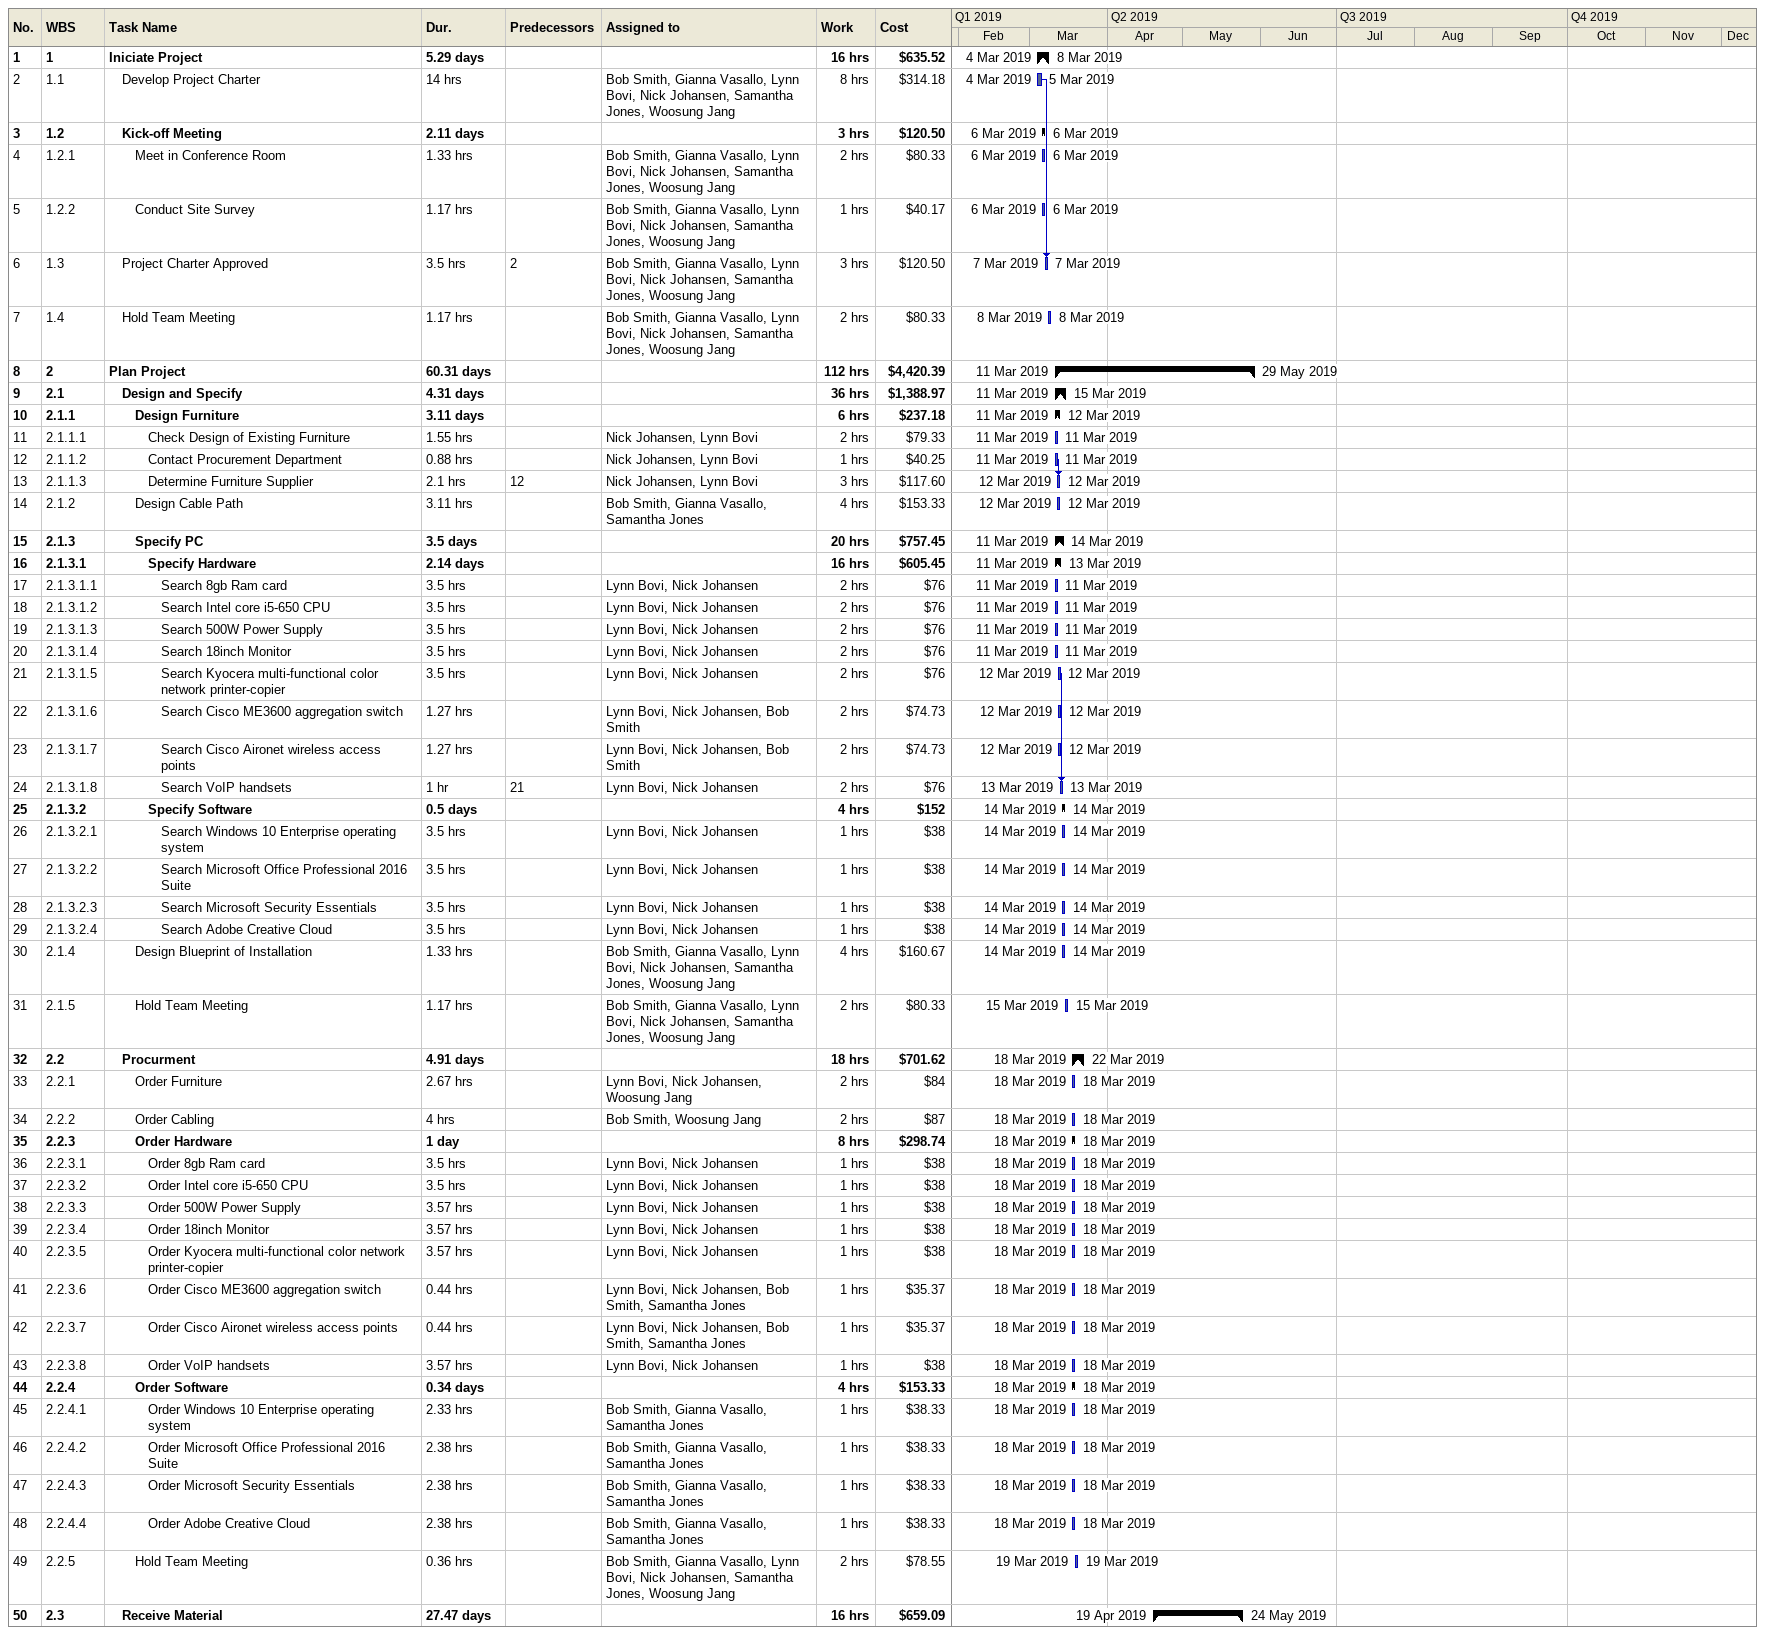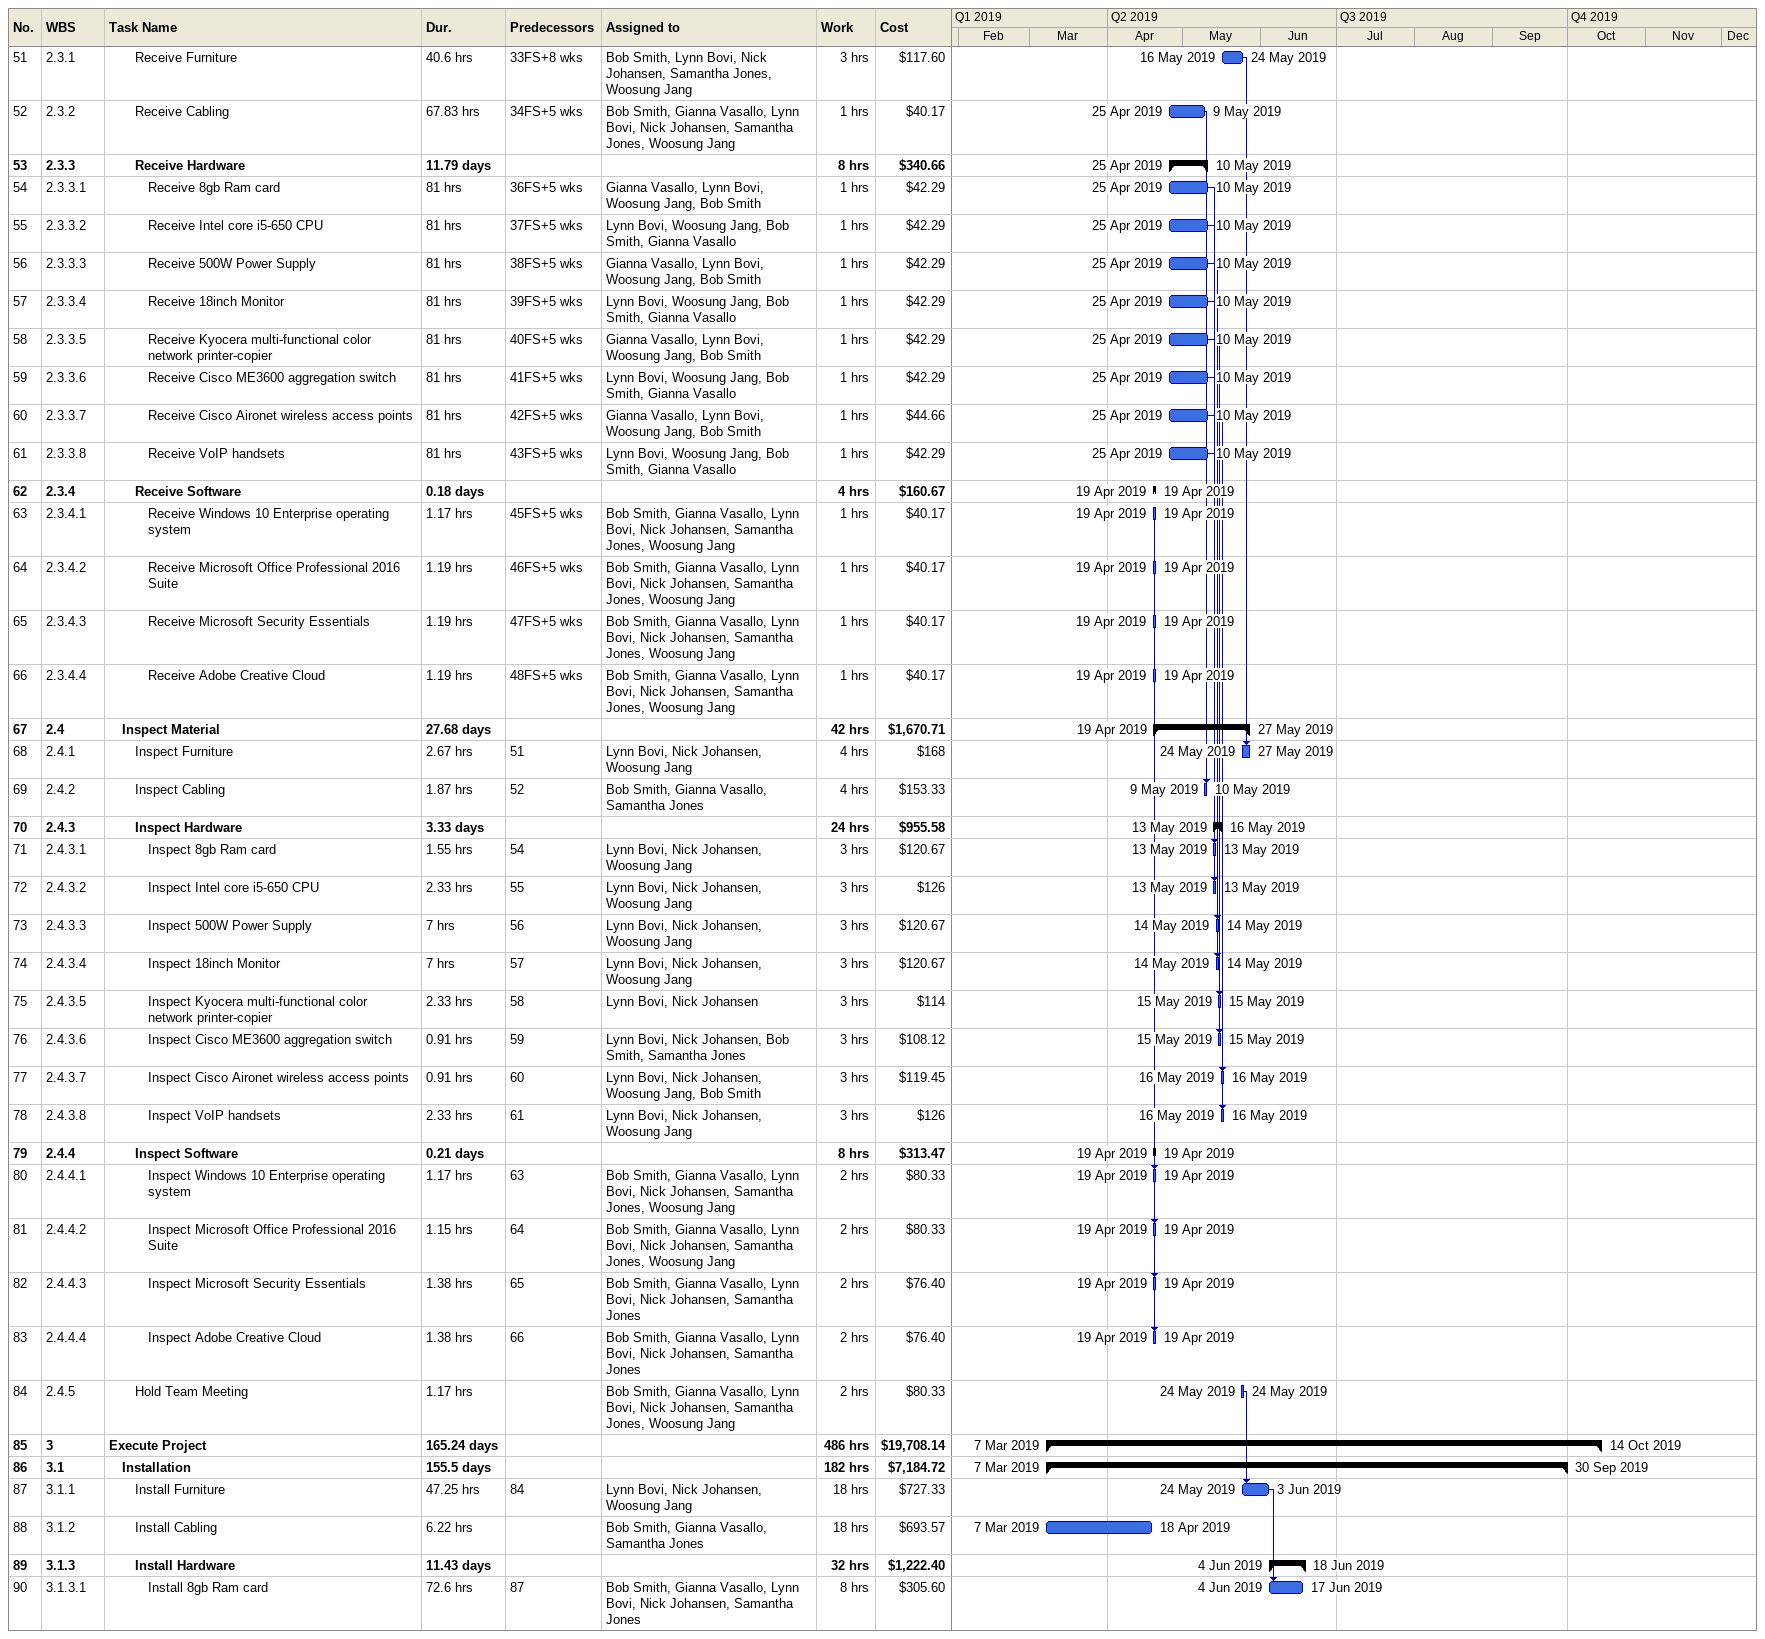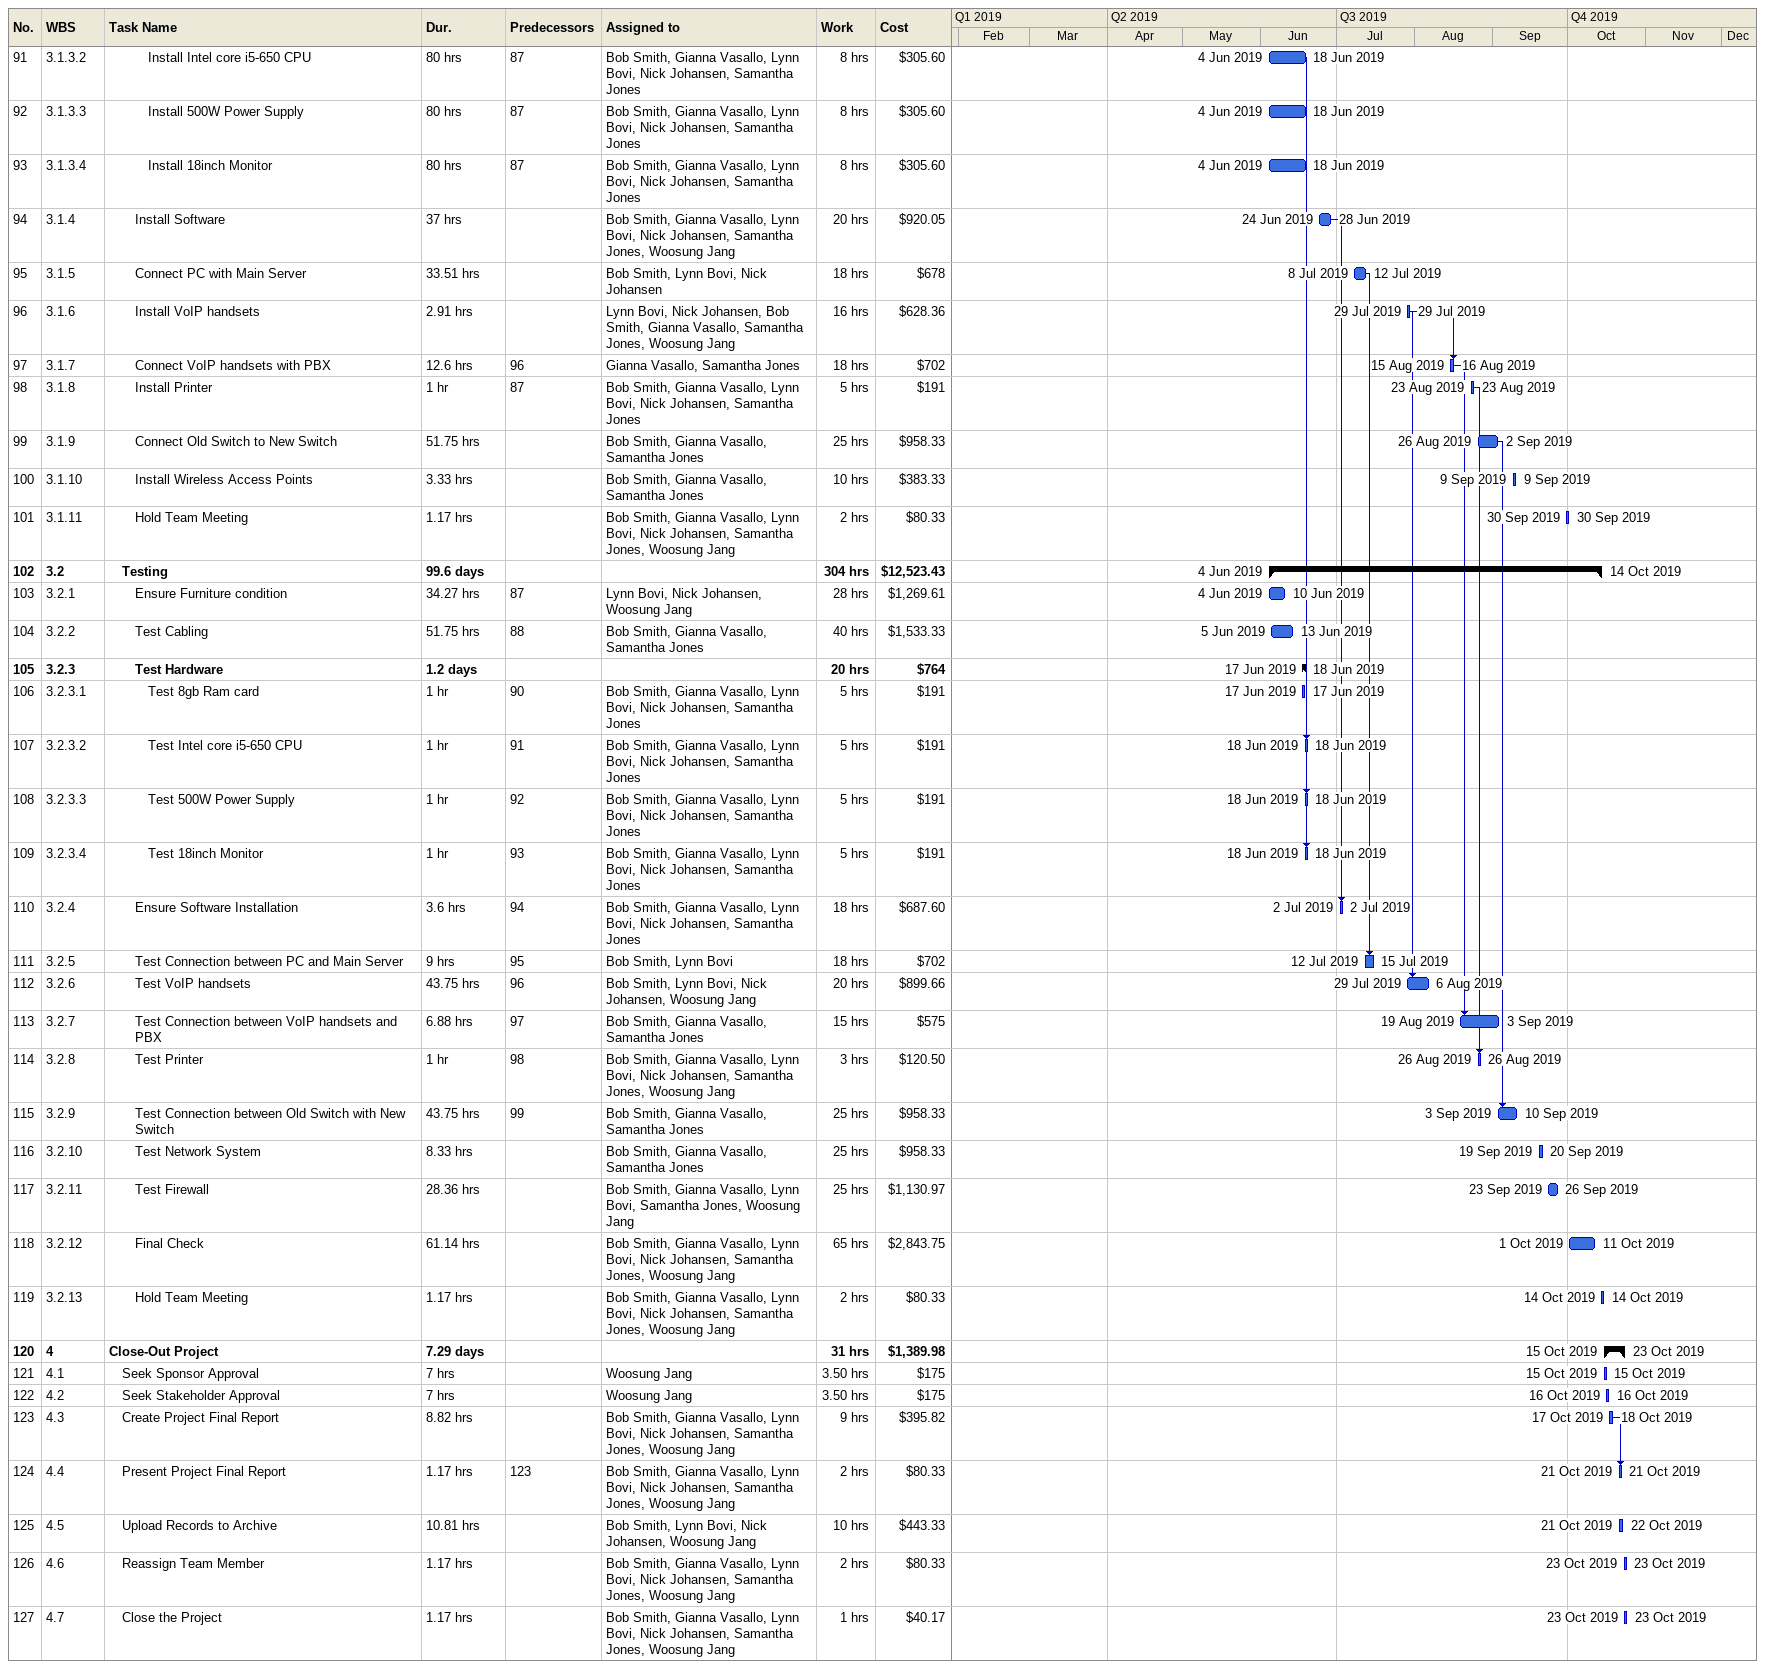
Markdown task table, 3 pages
| ID | WBS | Task | Duration | Start | Finish | Predecessors | Resources | Work (h) | Cost ($) |
|---|---|---|---|---|---|---|---|---|---|
| 1 | 1 | **Iniciate Project** | 5.29d | 2019-03-04 | 2019-03-08 |  |  | 16 | 635.52 |
| 2 | 1.1 | Develop Project Charter | 14h | 2019-03-04 | 2019-03-05 |  | Bob Smith, Gianna Vasallo, Lynn Bovi, Nick Johansen, Samantha Jones, Woosung Jang | 8 | 314.18 |
| 3 | 1.2 | **Kick-off Meeting** | 2.11d | 2019-03-06 | 2019-03-06 |  |  | 3 | 120.50 |
| 4 | 1.2.1 | Meet in Conference Room | 1.33h | 2019-03-06 | 2019-03-06 |  | Bob Smith, Gianna Vasallo, Lynn Bovi, Nick Johansen, Samantha Jones, Woosung Jang | 2 | 80.33 |
| 5 | 1.2.2 | Conduct Site Survey | 1.17h | 2019-03-06 | 2019-03-06 |  | Bob Smith, Gianna Vasallo, Lynn Bovi, Nick Johansen, Samantha Jones, Woosung Jang | 1 | 40.17 |
| 6 | 1.3 | Project Charter Approved | 3.5h | 2019-03-07 | 2019-03-07 | 2 | Bob Smith, Gianna Vasallo, Lynn Bovi, Nick Johansen, Samantha Jones, Woosung Jang | 3 | 120.50 |
| 7 | 1.4 | Hold Team Meeting | 1.17h | 2019-03-08 | 2019-03-08 |  | Bob Smith, Gianna Vasallo, Lynn Bovi, Nick Johansen, Samantha Jones, Woosung Jang | 2 | 80.33 |
| 8 | 2 | **Plan Project** | 60.31d | 2019-03-11 | 2019-05-29 |  |  | 112 | 4420.39 |
| 9 | 2.1 | **Design and Specify** | 4.31d | 2019-03-11 | 2019-03-15 |  |  | 36 | 1388.97 |
| 10 | 2.1.1 | **Design Furniture** | 3.11d | 2019-03-11 | 2019-03-12 |  |  | 6 | 237.18 |
| 11 | 2.1.1.1 | Check Design of Existing Furniture | 1.55h | 2019-03-11 | 2019-03-11 |  | Nick Johansen, Lynn Bovi | 2 | 79.33 |
| 12 | 2.1.1.2 | Contact Procurement Department | 0.88h | 2019-03-11 | 2019-03-11 |  | Nick Johansen, Lynn Bovi | 1 | 40.25 |
| 13 | 2.1.1.3 | Determine Furniture Supplier | 2.1h | 2019-03-12 | 2019-03-12 | 12 | Nick Johansen, Lynn Bovi | 3 | 117.60 |
| 14 | 2.1.2 | Design Cable Path | 3.11h | 2019-03-12 | 2019-03-12 |  | Bob Smith, Gianna Vasallo, Samantha Jones | 4 | 153.33 |
| 15 | 2.1.3 | **Specify PC** | 3.5d | 2019-03-11 | 2019-03-14 |  |  | 20 | 757.45 |
| 16 | 2.1.3.1 | **Specify Hardware** | 2.14d | 2019-03-11 | 2019-03-13 |  |  | 16 | 605.45 |
| 17 | 2.1.3.1.1 | Search 8gb Ram card | 3.5h | 2019-03-11 | 2019-03-11 |  | Lynn Bovi, Nick Johansen | 2 | 76 |
| 18 | 2.1.3.1.2 | Search Intel core i5-650 CPU | 3.5h | 2019-03-11 | 2019-03-11 |  | Lynn Bovi, Nick Johansen | 2 | 76 |
| 19 | 2.1.3.1.3 | Search 500W Power Supply | 3.5h | 2019-03-11 | 2019-03-11 |  | Lynn Bovi, Nick Johansen | 2 | 76 |
| 20 | 2.1.3.1.4 | Search 18inch Monitor | 3.5h | 2019-03-11 | 2019-03-11 |  | Lynn Bovi, Nick Johansen | 2 | 76 |
| 21 | 2.1.3.1.5 | Search Kyocera multi-functional color network printer-copier | 3.5h | 2019-03-12 | 2019-03-12 |  | Lynn Bovi, Nick Johansen | 2 | 76 |
| 22 | 2.1.3.1.6 | Search Cisco ME3600 aggregation switch | 1.27h | 2019-03-12 | 2019-03-12 |  | Lynn Bovi, Nick Johansen, Bob Smith | 2 | 74.73 |
| 23 | 2.1.3.1.7 | Search Cisco Aironet wireless access points | 1.27h | 2019-03-12 | 2019-03-12 |  | Lynn Bovi, Nick Johansen, Bob Smith | 2 | 74.73 |
| 24 | 2.1.3.1.8 | Search VoIP handsets | 1h | 2019-03-13 | 2019-03-13 | 21 | Lynn Bovi, Nick Johansen | 2 | 76 |
| 25 | 2.1.3.2 | **Specify Software** | 0.5d | 2019-03-14 | 2019-03-14 |  |  | 4 | 152 |
| 26 | 2.1.3.2.1 | Search Windows 10 Enterprise operating system | 3.5h | 2019-03-14 | 2019-03-14 |  | Lynn Bovi, Nick Johansen | 1 | 38 |
| 27 | 2.1.3.2.2 | Search Microsoft Office Professional 2016 Suite | 3.5h | 2019-03-14 | 2019-03-14 |  | Lynn Bovi, Nick Johansen | 1 | 38 |
| 28 | 2.1.3.2.3 | Search Microsoft Security Essentials | 3.5h | 2019-03-14 | 2019-03-14 |  | Lynn Bovi, Nick Johansen | 1 | 38 |
| 29 | 2.1.3.2.4 | Search Adobe Creative Cloud | 3.5h | 2019-03-14 | 2019-03-14 |  | Lynn Bovi, Nick Johansen | 1 | 38 |
| 30 | 2.1.4 | Design Blueprint of Installation | 1.33h | 2019-03-14 | 2019-03-14 |  | Bob Smith, Gianna Vasallo, Lynn Bovi, Nick Johansen, Samantha Jones, Woosung Jang | 4 | 160.67 |
| 31 | 2.1.5 | Hold Team Meeting | 1.17h | 2019-03-15 | 2019-03-15 |  | Bob Smith, Gianna Vasallo, Lynn Bovi, Nick Johansen, Samantha Jones, Woosung Jang | 2 | 80.33 |
| 32 | 2.2 | **Procurment** | 4.91d | 2019-03-18 | 2019-03-22 |  |  | 18 | 701.62 |
| 33 | 2.2.1 | Order Furniture | 2.67h | 2019-03-18 | 2019-03-18 |  | Lynn Bovi, Nick Johansen, Woosung Jang | 2 | 84 |
| 34 | 2.2.2 | Order Cabling | 4h | 2019-03-18 | 2019-03-18 |  | Bob Smith, Woosung Jang | 2 | 87 |
| 35 | 2.2.3 | **Order Hardware** | 1d | 2019-03-18 | 2019-03-18 |  |  | 8 | 298.74 |
| 36 | 2.2.3.1 | Order 8gb Ram card | 3.5h | 2019-03-18 | 2019-03-18 |  | Lynn Bovi, Nick Johansen | 1 | 38 |
| 37 | 2.2.3.2 | Order Intel core i5-650 CPU | 3.5h | 2019-03-18 | 2019-03-18 |  | Lynn Bovi, Nick Johansen | 1 | 38 |
| 38 | 2.2.3.3 | Order 500W Power Supply | 3.57h | 2019-03-18 | 2019-03-18 |  | Lynn Bovi, Nick Johansen | 1 | 38 |
| 39 | 2.2.3.4 | Order 18inch Monitor | 3.57h | 2019-03-18 | 2019-03-18 |  | Lynn Bovi, Nick Johansen | 1 | 38 |
| 40 | 2.2.3.5 | Order Kyocera multi-functional color network printer-copier | 3.57h | 2019-03-18 | 2019-03-18 |  | Lynn Bovi, Nick Johansen | 1 | 38 |
| 41 | 2.2.3.6 | Order Cisco ME3600 aggregation switch | 0.44h | 2019-03-18 | 2019-03-18 |  | Lynn Bovi, Nick Johansen, Bob Smith, Samantha Jones | 1 | 35.37 |
| 42 | 2.2.3.7 | Order Cisco Aironet wireless access points | 0.44h | 2019-03-18 | 2019-03-18 |  | Lynn Bovi, Nick Johansen, Bob Smith, Samantha Jones | 1 | 35.37 |
| 43 | 2.2.3.8 | Order VoIP handsets | 3.57h | 2019-03-18 | 2019-03-18 |  | Lynn Bovi, Nick Johansen | 1 | 38 |
| 44 | 2.2.4 | **Order Software** | 0.34d | 2019-03-18 | 2019-03-18 |  |  | 4 | 153.33 |
| 45 | 2.2.4.1 | Order Windows 10 Enterprise operating system | 2.33h | 2019-03-18 | 2019-03-18 |  | Bob Smith, Gianna Vasallo, Samantha Jones | 1 | 38.33 |
| 46 | 2.2.4.2 | Order Microsoft Office Professional 2016 Suite | 2.38h | 2019-03-18 | 2019-03-18 |  | Bob Smith, Gianna Vasallo, Samantha Jones | 1 | 38.33 |
| 47 | 2.2.4.3 | Order Microsoft Security Essentials | 2.38h | 2019-03-18 | 2019-03-18 |  | Bob Smith, Gianna Vasallo, Samantha Jones | 1 | 38.33 |
| 48 | 2.2.4.4 | Order Adobe Creative Cloud | 2.38h | 2019-03-18 | 2019-03-18 |  | Bob Smith, Gianna Vasallo, Samantha Jones | 1 | 38.33 |
| 49 | 2.2.5 | Hold Team Meeting | 0.36h | 2019-03-19 | 2019-03-19 |  | Bob Smith, Gianna Vasallo, Lynn Bovi, Nick Johansen, Samantha Jones, Woosung Jang | 2 | 78.55 |
| 50 | 2.3 | **Receive Material** | 27.47d | 2019-04-19 | 2019-05-24 |  |  | 16 | 659.09 |
| 51 | 2.3.1 | Receive Furniture | 40.6h | 2019-05-16 | 2019-05-24 | 33FS+8w | Bob Smith, Lynn Bovi, Nick Johansen, Samantha Jones, Woosung Jang | 3 | 117.60 |
| 52 | 2.3.2 | Receive Cabling | 67.83h | 2019-04-25 | 2019-05-09 | 34FS+5w | Bob Smith, Gianna Vasallo, Lynn Bovi, Nick Johansen, Samantha Jones, Woosung Jang | 1 | 40.17 |
| 53 | 2.3.3 | **Receive Hardware** | 11.79d | 2019-04-25 | 2019-05-10 |  |  | 8 | 340.66 |
| 54 | 2.3.3.1 | Receive 8gb Ram card | 81h | 2019-04-25 | 2019-05-10 | 36FS+5w | Gianna Vasallo, Lynn Bovi, Woosung Jang, Bob Smith | 1 | 42.29 |
| 55 | 2.3.3.2 | Receive Intel core i5-650 CPU | 81h | 2019-04-25 | 2019-05-10 | 37FS+5w | Lynn Bovi, Woosung Jang, Bob Smith, Gianna Vasallo | 1 | 42.29 |
| 56 | 2.3.3.3 | Receive 500W Power Supply | 81h | 2019-04-25 | 2019-05-10 | 38FS+5w | Gianna Vasallo, Lynn Bovi, Woosung Jang, Bob Smith | 1 | 42.29 |
| 57 | 2.3.3.4 | Receive 18inch Monitor | 81h | 2019-04-25 | 2019-05-10 | 39FS+5w | Lynn Bovi, Woosung Jang, Bob Smith, Gianna Vasallo | 1 | 42.29 |
| 58 | 2.3.3.5 | Receive Kyocera multi-functional color network printer-copier | 81h | 2019-04-25 | 2019-05-10 | 40FS+5w | Gianna Vasallo, Lynn Bovi, Woosung Jang, Bob Smith | 1 | 42.29 |
| 59 | 2.3.3.6 | Receive Cisco ME3600 aggregation switch | 81h | 2019-04-25 | 2019-05-10 | 41FS+5w | Lynn Bovi, Woosung Jang, Bob Smith, Gianna Vasallo | 1 | 42.29 |
| 60 | 2.3.3.7 | Receive Cisco Aironet wireless access points | 81h | 2019-04-25 | 2019-05-10 | 42FS+5w | Gianna Vasallo, Lynn Bovi, Woosung Jang, Bob Smith | 1 | 44.66 |
| 61 | 2.3.3.8 | Receive VoIP handsets | 81h | 2019-04-25 | 2019-05-10 | 43FS+5w | Lynn Bovi, Woosung Jang, Bob Smith, Gianna Vasallo | 1 | 42.29 |
| 62 | 2.3.4 | **Receive Software** | 0.18d | 2019-04-19 | 2019-04-19 |  |  | 4 | 160.67 |
| 63 | 2.3.4.1 | Receive Windows 10 Enterprise operating system | 1.17h | 2019-04-19 | 2019-04-19 | 45FS+5w | Bob Smith, Gianna Vasallo, Lynn Bovi, Nick Johansen, Samantha Jones, Woosung Jang | 1 | 40.17 |
| 64 | 2.3.4.2 | Receive Microsoft Office Professional 2016 Suite | 1.19h | 2019-04-19 | 2019-04-19 | 46FS+5w | Bob Smith, Gianna Vasallo, Lynn Bovi, Nick Johansen, Samantha Jones, Woosung Jang | 1 | 40.17 |
| 65 | 2.3.4.3 | Receive Microsoft Security Essentials | 1.19h | 2019-04-19 | 2019-04-19 | 47FS+5w | Bob Smith, Gianna Vasallo, Lynn Bovi, Nick Johansen, Samantha Jones, Woosung Jang | 1 | 40.17 |
| 66 | 2.3.4.4 | Receive Adobe Creative Cloud | 1.19h | 2019-04-19 | 2019-04-19 | 48FS+5w | Bob Smith, Gianna Vasallo, Lynn Bovi, Nick Johansen, Samantha Jones, Woosung Jang | 1 | 40.17 |
| 67 | 2.4 | **Inspect Material** | 27.68d | 2019-04-19 | 2019-05-27 |  |  | 42 | 1670.71 |
| 68 | 2.4.1 | Inspect Furniture | 2.67h | 2019-05-24 | 2019-05-27 | 51 | Lynn Bovi, Nick Johansen, Woosung Jang | 4 | 168 |
| 69 | 2.4.2 | Inspect Cabling | 1.87h | 2019-05-09 | 2019-05-10 | 52 | Bob Smith, Gianna Vasallo, Samantha Jones | 4 | 153.33 |
| 70 | 2.4.3 | **Inspect Hardware** | 3.33d | 2019-05-13 | 2019-05-16 |  |  | 24 | 955.58 |
| 71 | 2.4.3.1 | Inspect 8gb Ram card | 1.55h | 2019-05-13 | 2019-05-13 | 54 | Lynn Bovi, Nick Johansen, Woosung Jang | 3 | 120.67 |
| 72 | 2.4.3.2 | Inspect Intel core i5-650 CPU | 2.33h | 2019-05-13 | 2019-05-13 | 55 | Lynn Bovi, Nick Johansen, Woosung Jang | 3 | 126 |
| 73 | 2.4.3.3 | Inspect 500W Power Supply | 7h | 2019-05-14 | 2019-05-14 | 56 | Lynn Bovi, Nick Johansen, Woosung Jang | 3 | 120.67 |
| 74 | 2.4.3.4 | Inspect 18inch Monitor | 7h | 2019-05-14 | 2019-05-14 | 57 | Lynn Bovi, Nick Johansen, Woosung Jang | 3 | 120.67 |
| 75 | 2.4.3.5 | Inspect Kyocera multi-functional color network printer-copier | 2.33h | 2019-05-15 | 2019-05-15 | 58 | Lynn Bovi, Nick Johansen | 3 | 114 |
| 76 | 2.4.3.6 | Inspect Cisco ME3600 aggregation switch | 0.91h | 2019-05-15 | 2019-05-15 | 59 | Lynn Bovi, Nick Johansen, Bob Smith, Samantha Jones | 3 | 108.12 |
| 77 | 2.4.3.7 | Inspect Cisco Aironet wireless access points | 0.91h | 2019-05-16 | 2019-05-16 | 60 | Lynn Bovi, Nick Johansen, Woosung Jang, Bob Smith | 3 | 119.45 |
| 78 | 2.4.3.8 | Inspect VoIP handsets | 2.33h | 2019-05-16 | 2019-05-16 | 61 | Lynn Bovi, Nick Johansen, Woosung Jang | 3 | 126 |
| 79 | 2.4.4 | **Inspect Software** | 0.21d | 2019-04-19 | 2019-04-19 |  |  | 8 | 313.47 |
| 80 | 2.4.4.1 | Inspect Windows 10 Enterprise operating system | 1.17h | 2019-04-19 | 2019-04-19 | 63 | Bob Smith, Gianna Vasallo, Lynn Bovi, Nick Johansen, Samantha Jones, Woosung Jang | 2 | 80.33 |
| 81 | 2.4.4.2 | Inspect Microsoft Office Professional 2016 Suite | 1.15h | 2019-04-19 | 2019-04-19 | 64 | Bob Smith, Gianna Vasallo, Lynn Bovi, Nick Johansen, Samantha Jones, Woosung Jang | 2 | 80.33 |
| 82 | 2.4.4.3 | Inspect Microsoft Security Essentials | 1.38h | 2019-04-19 | 2019-04-19 | 65 | Bob Smith, Gianna Vasallo, Lynn Bovi, Nick Johansen, Samantha Jones | 2 | 76.40 |
| 83 | 2.4.4.4 | Inspect Adobe Creative Cloud | 1.38h | 2019-04-19 | 2019-04-19 | 66 | Bob Smith, Gianna Vasallo, Lynn Bovi, Nick Johansen, Samantha Jones | 2 | 76.40 |
| 84 | 2.4.5 | Hold Team Meeting | 1.17h | 2019-05-24 | 2019-05-24 |  | Bob Smith, Gianna Vasallo, Lynn Bovi, Nick Johansen, Samantha Jones, Woosung Jang | 2 | 80.33 |
| 85 | 3 | **Execute Project** | 165.24d | 2019-03-07 | 2019-10-14 |  |  | 486 | 19708.14 |
| 86 | 3.1 | **Installation** | 155.5d | 2019-03-07 | 2019-09-30 |  |  | 182 | 7184.72 |
| 87 | 3.1.1 | Install Furniture | 47.25h | 2019-05-24 | 2019-06-03 | 84 | Lynn Bovi, Nick Johansen, Woosung Jang | 18 | 727.33 |
| 88 | 3.1.2 | Install Cabling | 6.22h | 2019-03-07 | 2019-04-18 |  | Bob Smith, Gianna Vasallo, Samantha Jones | 18 | 693.57 |
| 89 | 3.1.3 | **Install Hardware** | 11.43d | 2019-06-04 | 2019-06-18 |  |  | 32 | 1222.40 |
| 90 | 3.1.3.1 | Install 8gb Ram card | 72.6h | 2019-06-04 | 2019-06-17 | 87 | Bob Smith, Gianna Vasallo, Lynn Bovi, Nick Johansen, Samantha Jones | 8 | 305.60 |
| 91 | 3.1.3.2 | Install Intel core i5-650 CPU | 80h | 2019-06-04 | 2019-06-18 | 87 | Bob Smith, Gianna Vasallo, Lynn Bovi, Nick Johansen, Samantha Jones | 8 | 305.60 |
| 92 | 3.1.3.3 | Install 500W Power Supply | 80h | 2019-06-04 | 2019-06-18 | 87 | Bob Smith, Gianna Vasallo, Lynn Bovi, Nick Johansen, Samantha Jones | 8 | 305.60 |
| 93 | 3.1.3.4 | Install 18inch Monitor | 80h | 2019-06-04 | 2019-06-18 | 87 | Bob Smith, Gianna Vasallo, Lynn Bovi, Nick Johansen, Samantha Jones | 8 | 305.60 |
| 94 | 3.1.4 | Install Software | 37h | 2019-06-24 | 2019-06-28 |  | Bob Smith, Gianna Vasallo, Lynn Bovi, Nick Johansen, Samantha Jones, Woosung Jang | 20 | 920.05 |
| 95 | 3.1.5 | Connect PC with Main Server | 33.51h | 2019-07-08 | 2019-07-12 |  | Bob Smith, Lynn Bovi, Nick Johansen | 18 | 678 |
| 96 | 3.1.6 | Install VoIP handsets | 2.91h | 2019-07-29 | 2019-07-29 |  | Lynn Bovi, Nick Johansen, Bob Smith, Gianna Vasallo, Samantha Jones, Woosung Jang | 16 | 628.36 |
| 97 | 3.1.7 | Connect VoIP handsets with PBX | 12.6h | 2019-08-15 | 2019-08-16 | 96 | Gianna Vasallo, Samantha Jones | 18 | 702 |
| 98 | 3.1.8 | Install Printer | 1h | 2019-08-23 | 2019-08-23 | 87 | Bob Smith, Gianna Vasallo, Lynn Bovi, Nick Johansen, Samantha Jones | 5 | 191 |
| 99 | 3.1.9 | Connect Old Switch to New Switch | 51.75h | 2019-08-26 | 2019-09-02 |  | Bob Smith, Gianna Vasallo, Samantha Jones | 25 | 958.33 |
| 100 | 3.1.10 | Install Wireless Access Points | 3.33h | 2019-09-09 | 2019-09-09 |  | Bob Smith, Gianna Vasallo, Samantha Jones | 10 | 383.33 |
| 101 | 3.1.11 | Hold Team Meeting | 1.17h | 2019-09-30 | 2019-09-30 |  | Bob Smith, Gianna Vasallo, Lynn Bovi, Nick Johansen, Samantha Jones, Woosung Jang | 2 | 80.33 |
| 102 | 3.2 | **Testing** | 99.6d | 2019-06-04 | 2019-10-14 |  |  | 304 | 12523.43 |
| 103 | 3.2.1 | Ensure Furniture condition | 34.27h | 2019-06-04 | 2019-06-10 | 87 | Lynn Bovi, Nick Johansen, Woosung Jang | 28 | 1269.61 |
| 104 | 3.2.2 | Test Cabling | 51.75h | 2019-06-05 | 2019-06-13 | 88 | Bob Smith, Gianna Vasallo, Samantha Jones | 40 | 1533.33 |
| 105 | 3.2.3 | **Test Hardware** | 1.2d | 2019-06-17 | 2019-06-18 |  |  | 20 | 764 |
| 106 | 3.2.3.1 | Test 8gb Ram card | 1h | 2019-06-17 | 2019-06-17 | 90 | Bob Smith, Gianna Vasallo, Lynn Bovi, Nick Johansen, Samantha Jones | 5 | 191 |
| 107 | 3.2.3.2 | Test Intel core i5-650 CPU | 1h | 2019-06-18 | 2019-06-18 | 91 | Bob Smith, Gianna Vasallo, Lynn Bovi, Nick Johansen, Samantha Jones | 5 | 191 |
| 108 | 3.2.3.3 | Test 500W Power Supply | 1h | 2019-06-18 | 2019-06-18 | 92 | Bob Smith, Gianna Vasallo, Lynn Bovi, Nick Johansen, Samantha Jones | 5 | 191 |
| 109 | 3.2.3.4 | Test 18inch Monitor | 1h | 2019-06-18 | 2019-06-18 | 93 | Bob Smith, Gianna Vasallo, Lynn Bovi, Nick Johansen, Samantha Jones | 5 | 191 |
| 110 | 3.2.4 | Ensure Software Installation | 3.6h | 2019-07-02 | 2019-07-02 | 94 | Bob Smith, Gianna Vasallo, Lynn Bovi, Nick Johansen, Samantha Jones | 18 | 687.60 |
| 111 | 3.2.5 | Test Connection between PC and Main Server | 9h | 2019-07-12 | 2019-07-15 | 95 | Bob Smith, Lynn Bovi | 18 | 702 |
| 112 | 3.2.6 | Test VoIP handsets | 43.75h | 2019-07-29 | 2019-08-06 | 96 | Bob Smith, Lynn Bovi, Nick Johansen, Woosung Jang | 20 | 899.66 |
| 113 | 3.2.7 | Test Connection between VoIP handsets and PBX | 6.88h | 2019-08-19 | 2019-09-03 | 97 | Bob Smith, Gianna Vasallo, Samantha Jones | 15 | 575 |
| 114 | 3.2.8 | Test Printer | 1h | 2019-08-26 | 2019-08-26 | 98 | Bob Smith, Gianna Vasallo, Lynn Bovi, Nick Johansen, Samantha Jones, Woosung Jang | 3 | 120.50 |
| 115 | 3.2.9 | Test Connection between Old Switch with New Switch | 43.75h | 2019-09-03 | 2019-09-10 | 99 | Bob Smith, Gianna Vasallo, Samantha Jones | 25 | 958.33 |
| 116 | 3.2.10 | Test Network System | 8.33h | 2019-09-19 | 2019-09-20 |  | Bob Smith, Gianna Vasallo, Samantha Jones | 25 | 958.33 |
| 117 | 3.2.11 | Test Firewall | 28.36h | 2019-09-23 | 2019-09-26 |  | Bob Smith, Gianna Vasallo, Lynn Bovi, Samantha Jones, Woosung Jang | 25 | 1130.97 |
| 118 | 3.2.12 | Final Check | 61.14h | 2019-10-01 | 2019-10-11 |  | Bob Smith, Gianna Vasallo, Lynn Bovi, Nick Johansen, Samantha Jones, Woosung Jang | 65 | 2843.75 |
| 119 | 3.2.13 | Hold Team Meeting | 1.17h | 2019-10-14 | 2019-10-14 |  | Bob Smith, Gianna Vasallo, Lynn Bovi, Nick Johansen, Samantha Jones, Woosung Jang | 2 | 80.33 |
| 120 | 4 | **Close-Out Project** | 7.29d | 2019-10-15 | 2019-10-23 |  |  | 31 | 1389.98 |
| 121 | 4.1 | Seek Sponsor Approval | 7h | 2019-10-15 | 2019-10-15 |  | Woosung Jang | 3.50 | 175 |
| 122 | 4.2 | Seek Stakeholder Approval | 7h | 2019-10-16 | 2019-10-16 |  | Woosung Jang | 3.50 | 175 |
| 123 | 4.3 | Create Project Final Report | 8.82h | 2019-10-17 | 2019-10-18 |  | Bob Smith, Gianna Vasallo, Lynn Bovi, Nick Johansen, Samantha Jones, Woosung Jang | 9 | 395.82 |
| 124 | 4.4 | Present Project Final Report | 1.17h | 2019-10-21 | 2019-10-21 | 123 | Bob Smith, Gianna Vasallo, Lynn Bovi, Nick Johansen, Samantha Jones, Woosung Jang | 2 | 80.33 |
| 125 | 4.5 | Upload Records to Archive | 10.81h | 2019-10-21 | 2019-10-22 |  | Bob Smith, Lynn Bovi, Nick Johansen, Woosung Jang | 10 | 443.33 |
| 126 | 4.6 | Reassign Team Member | 1.17h | 2019-10-23 | 2019-10-23 |  | Bob Smith, Gianna Vasallo, Lynn Bovi, Nick Johansen, Samantha Jones, Woosung Jang | 2 | 80.33 |
| 127 | 4.7 | Close the Project | 1.17h | 2019-10-23 | 2019-10-23 |  | Bob Smith, Gianna Vasallo, Lynn Bovi, Nick Johansen, Samantha Jones, Woosung Jang | 1 | 40.17 |
